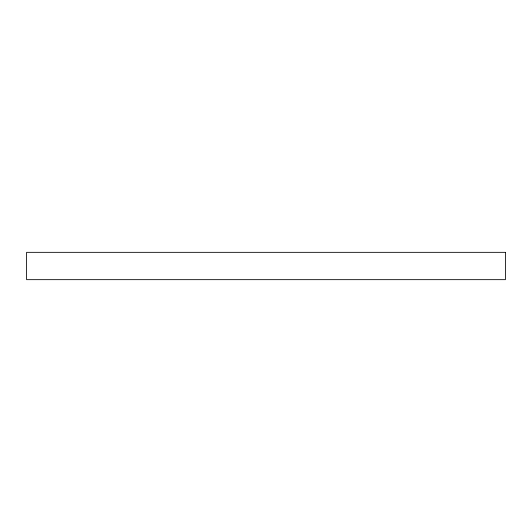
<?xml version="1.0" encoding="UTF-8"?>
<svg xmlns="http://www.w3.org/2000/svg" width="532" height="532" viewBox="0 0 532 532"><rect width="100%" height="100%" fill="white"/><g stroke="black" fill="none" stroke-linecap="round" stroke-linejoin="round"><path stroke-width="0.8" d="M505.4 252.341L26.6 252.341L26.6 279.659L505.4 279.659L505.4 252.341"/></g></svg>
